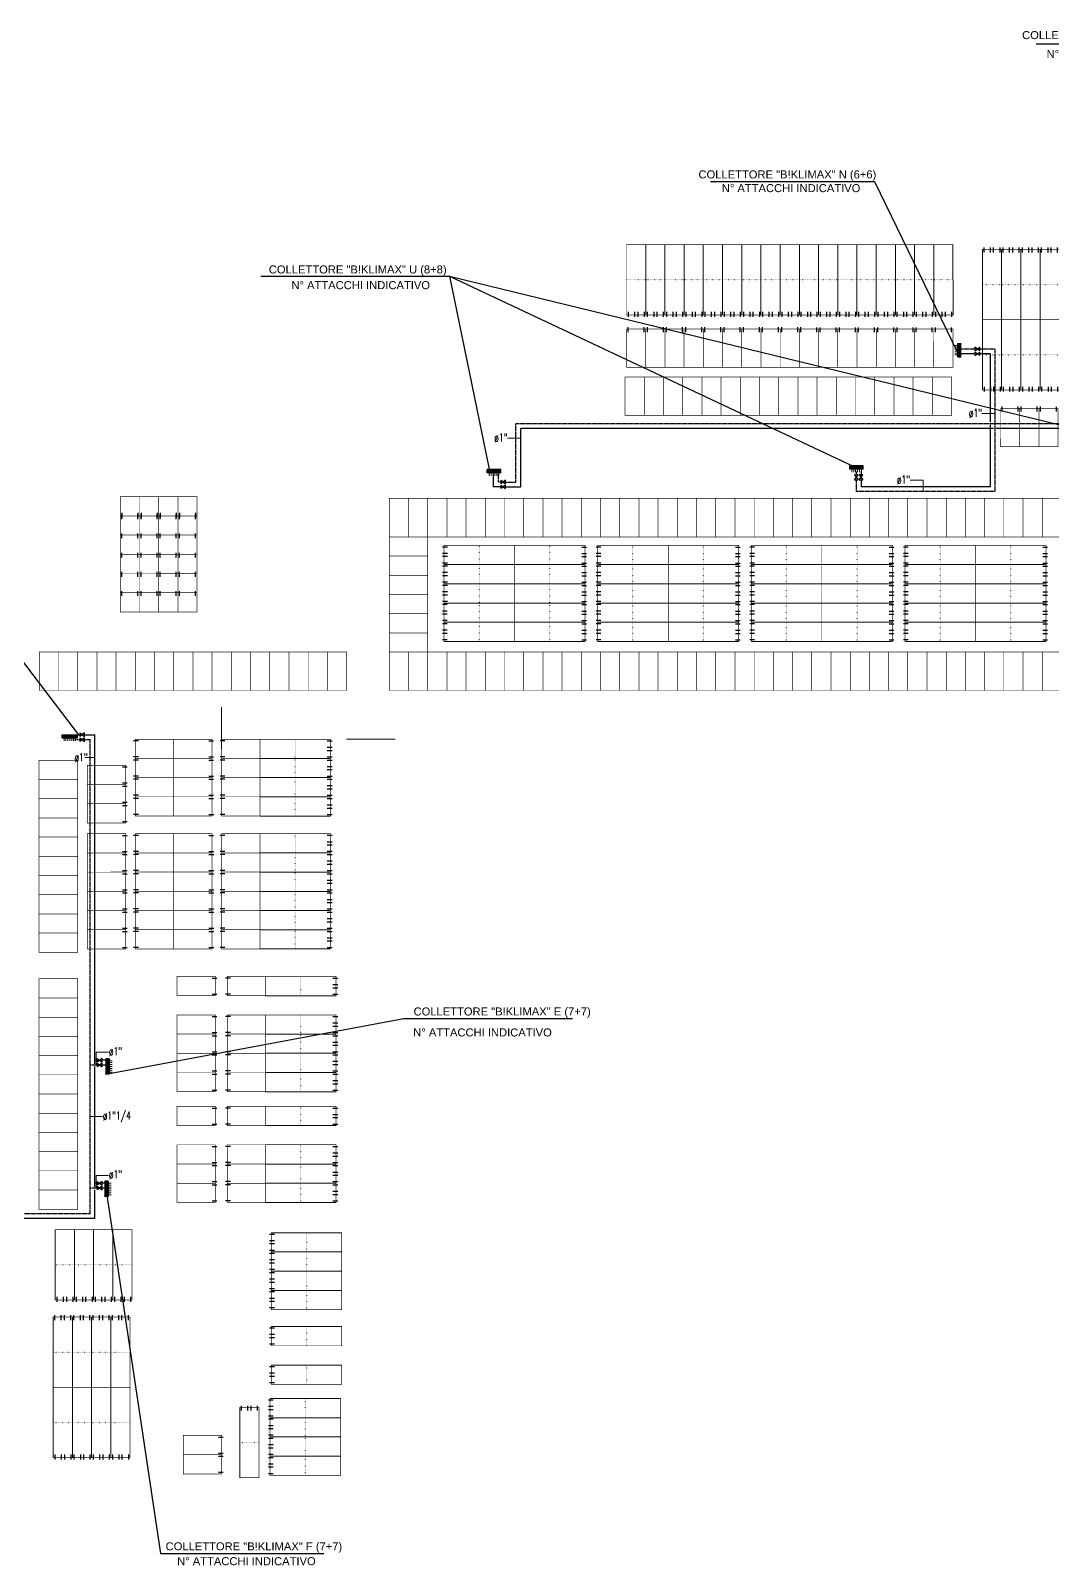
# Model space of a CAD drawing. Header units: millimetres. Extents: x 24747 to 137666, y -34589 to 43444.
# Drawn here: x 111647 to 114838, y 24247 to 29042 of the extents above; entities that cross this region are included whole.
import ezdxf

# ---------------------------------------------------------------- set-up
doc = ezdxf.new("R2010")
doc.units = ezdxf.units.MM
doc.header["$LTSCALE"] = 10
doc.linetypes.add('ACAD_ISO07W100', pattern=[3, 0, -3])
doc.linetypes.add('HIDDEN', pattern=[0.375, 0.25, -0.125])
for name, color, linetype in [('Collettori Maxi', 7, 'Continuous'), ('Idranti', 8, 'Continuous'), ('Pannelli', 7, 'Continuous'), ('TUBAZIONI', 6, 'Continuous')]:
    doc.layers.add(name, color=color, linetype=linetype)
doc.styles.add('ARIAL', font='arial.ttf')
doc.styles.add('ROMANS', font='romans')

# ---------------------------------------------------------------- blocks, each defined once
blk = doc.blocks.new('1200')
at = {"layer": 'Pannelli', "color": 4}
for p, q in [((0.05, 1.1), (0.05, 1.25)), ((0.55, 1.1), (0.55, 1.25))]:
    blk.add_line(p, q, dxfattribs=at)
at = {"layer": 'Pannelli', "linetype": 'ACAD_ISO07W100', "ltscale": 0.07}
blk.add_line((0.6, 0.6), (0, 0.6), dxfattribs=at)
at = {"layer": 'Pannelli', "color": 4, "const_width": 0.02}
blk.add_lwpolyline([(0, 1.2), (0, 0), (0.6, 0), (0.6, 1.2), (0, 1.2)], dxfattribs=at)
blk = doc.blocks.new('dddd')
at = {"layer": 'Pannelli', "color": 4, "lineweight": 0}
blk.add_line((-174.9, 50.4, 0), (45.1, 50.4, 0), dxfattribs=at)
at = {"layer": 'Pannelli', "color": 4, "linetype": 'ACAD_ISO07W100', "ltscale": 0.07}
blk.add_line((-64.9, 50.4, 0), (-64.9, -9.6, 0), dxfattribs=at)
at = {"layer": 'Pannelli', "color": 4}
for p, q in [((-164.9, 45.4, 0), (-179.9, 45.4, 0)), ((-164.9, 25.4, 0), (-179.9, 25.4, 0)), ((-164.9, 15.4, 0), (-179.9, 15.4, 0)), ((-164.9, -4.6, 0), (-179.9, -4.6, 0))]:
    blk.add_line(p, q, dxfattribs=at)
at = {"layer": 'Pannelli', "color": 4, "const_width": 2, "elevation": 0}
blk.add_lwpolyline([(-174.9, -9.6), (45.1, -9.6), (45.1, 50.4), (-174.9, 50.4), (-174.9, -9.6)], dxfattribs=at)
blk = doc.blocks.new('Coll maxi 7+7')
at = {"layer": 'Collettori Maxi'}
for color, points in [(5, [(0.48, 0), (0.48, -0.1), (0, -0.1)]), (1, [(0, 0), (0, -0.1), (0.48, 0)])]:
    blk.add_hatch(color=color, dxfattribs=at).paths.add_polyline_path(points)
for points in [[(0, 0), (0, -0.1), (0.48, 0), (0, 0)], [(0.48, 0), (0.48, -0.1), (0, -0.1), (0.48, 0)]]:
    blk.add_lwpolyline(points, dxfattribs=at)
blk = doc.blocks.new('Coll Maxi 6+6')
at = {"layer": 'Collettori Maxi'}
for color, points in [(5, [(0.42, 0), (0.42, -0.1), (0, -0.1)]), (1, [(0, 0), (0, -0.1), (0.42, 0)])]:
    blk.add_hatch(color=color, dxfattribs=at).paths.add_polyline_path(points)
for points in [[(0, 0), (0, -0.1), (0.42, 0), (0, 0)], [(0.42, 0), (0.42, -0.1), (0, -0.1), (0.42, 0)]]:
    blk.add_lwpolyline(points, dxfattribs=at)

msp = doc.modelspace()

# ---------------------------------------------------------------- linework, layer by layer
at = {"layer": 'Collettori Maxi'}
for p, q in [((115302.95899, 28999.42579, 0), (114787.68175, 28999.42579, 0)), ((113770.04631, 28570.53096, 0), (114283.0193, 28570.53096, 0)), ((114283.0193, 28570.53096, 0), (114543.07209, 28034.62621, 0)), ((112365.27051, 28274.80164, 0), (112955.26686, 28274.80164, 0)), ((112955.26686, 28274.80164, 0), (114235.935, 27671.85374, 0)), ((112955.26686, 28274.80164, 0), (113079.35909, 27672.07835, 0)), ((112955.26686, 28274.80164, 0), (115429.10424, 27672.59879, 0)), ((111451.41999, 27291.12629, 0), (111796.43639, 26841.48549, 0)), ((111881.87402, 25781.60667, 0), (112812.3061, 25955.79457, 0)), ((112812.3061, 25955.79457, 0), (113339.59061, 25955.79457, 0)), ((111883.72902, 25410.18714, 0), (112052.61112, 24284.06012, 0)), ((112052.61112, 24284.06012, 0), (112562.81214, 24284.06012, 0))]:
    msp.add_line(p, q, dxfattribs=at)
at = {"layer": 'Collettori Maxi', "color": 6, "const_width": 3.2, "elevation": 0}
for points in [[(114543.07209, 28058.62621), (114533.07209, 28058.62621)], [(114543.07209, 28052.62621), (114533.07209, 28052.62621)], [(114543.07209, 28046.62621), (114533.07209, 28046.62621)], [(114543.07209, 28040.62621), (114533.07209, 28040.62621)], [(114543.07209, 28034.62621), (114533.07209, 28034.62621)], [(114543.07209, 28028.62621), (114533.07209, 28028.62621)], [(114211.935, 27671.85374), (114211.935, 27661.85374)], [(114217.935, 27671.85374), (114217.935, 27661.85374)], [(114223.935, 27671.85374), (114223.935, 27661.85374)], [(114229.935, 27671.85374), (114229.935, 27661.85374)], [(114235.935, 27671.85374), (114235.935, 27661.85374)], [(114241.935, 27671.85374), (114241.935, 27661.85374)], [(113079.19938, 27660.69085), (113079.19938, 27650.69085)], [(113085.19938, 27660.69085), (113085.19938, 27650.69085)], [(113091.19938, 27660.69085), (113091.19938, 27650.69085)], [(113097.19938, 27660.69085), (113097.19938, 27650.69085)], [(113103.19938, 27660.69085), (113103.19938, 27650.69085)], [(113109.19938, 27660.69085), (113109.19938, 27650.69085)], [(111750.97885, 26832.11298), (111750.97885, 26822.11298)], [(111756.97885, 26832.11298), (111756.97885, 26822.11298)], [(111762.97885, 26832.11298), (111762.97885, 26822.11298)], [(111768.97885, 26832.11298), (111768.97885, 26822.11298)], [(111774.97885, 26832.11298), (111774.97885, 26822.11298)], [(111780.97885, 26832.11298), (111780.97885, 26822.11298)], [(111786.97885, 26832.11298), (111786.97885, 26822.11298)], [(111891.87402, 25823.60667), (111901.87402, 25823.60667)], [(111891.87402, 25817.60667), (111901.87402, 25817.60667)], [(111891.87402, 25811.60667), (111901.87402, 25811.60667)], [(111891.87402, 25805.60667), (111901.87402, 25805.60667)], [(111891.87402, 25799.60667), (111901.87402, 25799.60667)], [(111891.87402, 25793.60667), (111901.87402, 25793.60667)], [(111891.87402, 25787.60667), (111901.87402, 25787.60667)], [(111888.27133, 25440.86511), (111898.27133, 25440.86511)], [(111888.27133, 25434.86511), (111898.27133, 25434.86511)], [(111888.27133, 25428.86511), (111898.27133, 25428.86511)], [(111888.27133, 25422.86511), (111898.27133, 25422.86511)], [(111888.27133, 25416.86511), (111898.27133, 25416.86511)], [(111888.27133, 25410.86511), (111898.27133, 25410.86511)], [(111888.27133, 25404.86511), (111898.27133, 25404.86511)]]:
    msp.add_lwpolyline(points, dxfattribs=at)
at = {"layer": 'Idranti', "lineweight": 0}
for p, q in [((112243.30722, 26798.021, 0), (112243.30722, 26928.48384, 0)), ((112633.31445, 26828.021, 0), (112785.398, 26828.021, 0))]:
    msp.add_line(p, q, dxfattribs=at)
at = {"layer": 'Pannelli', "color": 2}
for p, q in [((111931.64997, 27535.70828, 0), (111931.64997, 27520.70828, 0)), ((111931.64998, 27515.81209, 0), (111931.64998, 27530.81209, 0)), ((111981.64997, 27535.70828, 0), (111981.64997, 27520.70828, 0)), ((111981.64998, 27515.81209, 0), (111981.64998, 27530.81209, 0)), ((111991.64997, 27535.72311, 0), (111991.64997, 27520.72311, 0)), ((111991.64998, 27515.79726, 0), (111991.64998, 27530.79726, 0)), ((112041.64997, 27535.72311, 0), (112041.64997, 27520.72311, 0)), ((112041.64998, 27515.79726, 0), (112041.64998, 27530.79726, 0)), ((112051.64997, 27535.76018, 0), (112051.64997, 27520.76018, 0)), ((112051.64998, 27515.76018, 0), (112051.64998, 27530.76018, 0)), ((112101.64997, 27535.76018, 0), (112101.64997, 27520.76018, 0)), ((112101.64998, 27515.76018, 0), (112101.64998, 27530.76018, 0)), ((112111.64997, 27535.76018, 0), (112111.64997, 27520.76018, 0)), ((112111.64998, 27515.76018, 0), (112111.64998, 27530.76018, 0)), ((112161.64997, 27535.76018, 0), (112161.64997, 27520.76018, 0)), ((112161.64998, 27515.76018, 0), (112161.64998, 27530.76018, 0)), ((111931.64998, 27455.81209, 0), (111931.64998, 27470.81209, 0)), ((111981.64998, 27455.81209, 0), (111981.64998, 27470.81209, 0)), ((111991.64998, 27455.79726, 0), (111991.64998, 27470.79726, 0)), ((112041.64998, 27455.79726, 0), (112041.64998, 27470.79726, 0)), ((112051.64998, 27455.76018, 0), (112051.64998, 27470.76018, 0)), ((112101.64998, 27455.76018, 0), (112101.64998, 27470.76018, 0)), ((112111.64998, 27455.76018, 0), (112111.64998, 27470.76018, 0)), ((112161.64998, 27455.76018, 0), (112161.64998, 27470.76018, 0)), ((111931.64998, 27395.81209, 0), (111931.64998, 27410.81209, 0)), ((111981.64998, 27395.81209, 0), (111981.64998, 27410.81209, 0)), ((111991.64998, 27395.79726, 0), (111991.64998, 27410.79726, 0)), ((112041.64998, 27395.79726, 0), (112041.64998, 27410.79726, 0)), ((112051.64998, 27395.76018, 0), (112051.64998, 27410.76018, 0)), ((112101.64998, 27395.76018, 0), (112101.64998, 27410.76018, 0)), ((112111.64998, 27395.76018, 0), (112111.64998, 27410.76018, 0)), ((112161.64998, 27395.76018, 0), (112161.64998, 27410.76018, 0)), ((111931.64998, 27335.81209, 0), (111931.64998, 27350.81209, 0)), ((111981.64998, 27335.81209, 0), (111981.64998, 27350.81209, 0)), ((111991.64998, 27335.79726, 0), (111991.64998, 27350.79726, 0)), ((112041.64998, 27335.79726, 0), (112041.64998, 27350.79726, 0)), ((112051.64998, 27335.76018, 0), (112051.64998, 27350.76018, 0)), ((112101.64998, 27335.76018, 0), (112101.64998, 27350.76018, 0)), ((112111.64998, 27335.76018, 0), (112111.64998, 27350.76018, 0)), ((112161.64998, 27335.76018, 0), (112161.64998, 27350.76018, 0)), ((111931.64998, 27275.81209, 0), (111931.64998, 27290.81209, 0)), ((111981.64998, 27275.81209, 0), (111981.64998, 27290.81209, 0)), ((111991.64998, 27275.79726, 0), (111991.64998, 27290.79726, 0)), ((112041.64998, 27275.79726, 0), (112041.64998, 27290.79726, 0)), ((112051.64998, 27275.76018, 0), (112051.64998, 27290.76018, 0)), ((112101.64998, 27275.76018, 0), (112101.64998, 27290.76018, 0)), ((112111.64998, 27275.76018, 0), (112111.64998, 27290.76018, 0)), ((112161.64998, 27275.76018, 0), (112161.64998, 27290.76018, 0))]:
    msp.add_line(p, q, dxfattribs=at)
at = {"layer": 'Pannelli', "color": 2, "const_width": 2, "elevation": 0}
for points in [[(113503.52792, 27959.68863), (113503.52792, 27839.68863), (113563.52792, 27839.68863), (113563.52792, 27959.68863)], [(113563.52792, 27959.68863), (113563.52792, 27839.68863), (113623.52792, 27839.68863), (113623.52792, 27959.68863)], [(113623.52792, 27959.68863), (113623.52792, 27839.68863), (113683.52792, 27839.68863), (113683.52792, 27959.68863)], [(113683.52792, 27959.68863), (113683.52792, 27839.68863), (113743.52792, 27839.68863), (113743.52792, 27959.68863)], [(113743.52792, 27959.68863), (113743.52792, 27839.68863), (113803.52792, 27839.68863), (113803.52792, 27959.68863)], [(113803.52792, 27959.68863), (113803.52792, 27839.68863), (113863.52792, 27839.68863), (113863.52792, 27959.68863)], [(113863.52792, 27959.68863), (113863.52792, 27839.68863), (113923.52792, 27839.68863), (113923.52792, 27959.68863)], [(113923.52792, 27959.68863), (113923.52792, 27839.68863), (113983.52792, 27839.68863), (113983.52792, 27959.68863)], [(113983.52792, 27959.68863), (113983.52792, 27839.68863), (114043.52792, 27839.68863), (114043.52792, 27959.68863)], [(114043.52792, 27959.68863), (114043.52792, 27839.68863), (114103.52792, 27839.68863), (114103.52792, 27959.68863)], [(114103.52792, 27959.68863), (114103.52792, 27839.68863), (114163.52792, 27839.68863), (114163.52792, 27959.68863)], [(114163.52792, 27959.68863), (114163.52792, 27839.68863), (114223.52792, 27839.68863), (114223.52792, 27959.68863)], [(114223.52792, 27959.68863), (114223.52792, 27839.68863), (114283.52792, 27839.68863), (114283.52792, 27959.68863)], [(114283.52792, 27959.68863), (114283.52792, 27839.68863), (114343.52792, 27839.68863), (114343.52792, 27959.68863)], [(114343.52792, 27959.68863), (114343.52792, 27839.68863), (114403.52792, 27839.68863), (114403.52792, 27959.68863)], [(114403.52792, 27959.68863), (114403.52792, 27839.68863), (114463.52792, 27839.68863), (114463.52792, 27959.68863)], [(114463.52792, 27959.68863), (114463.52792, 27839.68863), (114523.52792, 27839.68863), (114523.52792, 27959.68863)], [(112766.93652, 27580.27356), (112766.93652, 27460.27356), (112826.93652, 27460.27356), (112826.93652, 27580.27356)], [(112826.93652, 27580.27356), (112826.93652, 27460.27356), (112886.93652, 27460.27356), (112886.93652, 27580.27356)], [(112886.93652, 27580.27356), (112886.93652, 27460.27356), (112946.93652, 27460.27356), (112946.93652, 27580.27356)], [(112946.93652, 27580.27356), (112946.93652, 27460.27356), (113006.93652, 27460.27356), (113006.93652, 27580.27356)], [(113006.93652, 27580.27356), (113006.93652, 27460.27356), (113066.93652, 27460.27356), (113066.93652, 27580.27356)], [(113066.93652, 27580.27356), (113066.93652, 27460.27356), (113126.93652, 27460.27356), (113126.93652, 27580.27356)], [(113126.93652, 27580.27356), (113126.93652, 27460.27356), (113186.93652, 27460.27356), (113186.93652, 27580.27356)], [(113186.93652, 27580.27356), (113186.93652, 27460.27356), (113246.93652, 27460.27356), (113246.93652, 27580.27356)], [(113246.93652, 27580.27356), (113246.93652, 27460.27356), (113306.93652, 27460.27356), (113306.93652, 27580.27356)], [(113306.93652, 27580.27356), (113306.93652, 27460.27356), (113366.93652, 27460.27356), (113366.93652, 27580.27356)], [(113366.93652, 27580.27356), (113366.93652, 27460.27356), (113426.93652, 27460.27356), (113426.93652, 27580.27356)], [(113426.93652, 27580.27356), (113426.93652, 27460.27356), (113486.93652, 27460.27356), (113486.93652, 27580.27356)], [(113486.93652, 27580.27356), (113486.93652, 27460.27356), (113546.93652, 27460.27356), (113546.93652, 27580.27356)], [(113546.93652, 27580.27356), (113546.93652, 27460.27356), (113606.93652, 27460.27356), (113606.93652, 27580.27356)], [(113606.93652, 27580.27356), (113606.93652, 27460.27356), (113666.93652, 27460.27356), (113666.93652, 27580.27356)], [(113666.93652, 27580.27356), (113666.93652, 27460.27356), (113726.93652, 27460.27356), (113726.93652, 27580.27356)], [(113726.93652, 27580.27356), (113726.93652, 27460.27356), (113786.93652, 27460.27356), (113786.93652, 27580.27356)], [(113786.93652, 27580.27356), (113786.93652, 27460.27356), (113846.93652, 27460.27356), (113846.93652, 27580.27356)], [(113846.93652, 27580.27356), (113846.93652, 27460.27356), (113906.93652, 27460.27356), (113906.93652, 27580.27356)], [(113906.93652, 27580.27356), (113906.93652, 27460.27356), (113966.93652, 27460.27356), (113966.93652, 27580.27356)], [(113966.93652, 27580.27356), (113966.93652, 27460.27356), (114026.93652, 27460.27356), (114026.93652, 27580.27356)], [(114026.93652, 27580.27356), (114026.93652, 27460.27356), (114086.93652, 27460.27356), (114086.93652, 27580.27356)], [(114086.93652, 27580.27356), (114086.93652, 27460.27356), (114146.93652, 27460.27356), (114146.93652, 27580.27356)], [(114146.93652, 27580.27356), (114146.93652, 27460.27356), (114206.93652, 27460.27356), (114206.93652, 27580.27356)], [(114206.93652, 27580.27356), (114206.93652, 27460.27356), (114266.93652, 27460.27356), (114266.93652, 27580.27356)], [(114266.93652, 27580.27356), (114266.93652, 27460.27356), (114326.93652, 27460.27356), (114326.93652, 27580.27356)], [(114326.93652, 27580.27356), (114326.93652, 27460.27356), (114386.93652, 27460.27356), (114386.93652, 27580.27356)], [(114386.93652, 27580.27356), (114386.93652, 27460.27356), (114446.93652, 27460.27356), (114446.93652, 27580.27356)], [(114446.93652, 27580.27356), (114446.93652, 27460.27356), (114506.93652, 27460.27356), (114506.93652, 27580.27356)], [(114506.93652, 27580.27356), (114506.93652, 27460.27356), (114566.93652, 27460.27356), (114566.93652, 27580.27356)], [(114566.93652, 27580.27356), (114566.93652, 27460.27356), (114626.93652, 27460.27356), (114626.93652, 27580.27356)], [(114626.93652, 27580.27356), (114626.93652, 27460.27356), (114686.93652, 27460.27356), (114686.93652, 27580.27356)], [(114686.93652, 27580.27356), (114686.93652, 27460.27356), (114746.93652, 27460.27356), (114746.93652, 27580.27356)], [(114746.93652, 27580.27356), (114746.93652, 27460.27356), (114806.93652, 27460.27356), (114806.93652, 27580.27356)], [(114806.93652, 27580.27356), (114806.93652, 27460.27356), (114866.93652, 27460.27356), (114866.93652, 27580.27356)], [(112766.93652, 27400.27356), (112886.93652, 27400.27356), (112886.93652, 27460.27356), (112766.93652, 27460.27356)], [(112766.93652, 27340.27356), (112886.93652, 27340.27356), (112886.93652, 27400.27356), (112766.93652, 27400.27356)], [(112766.93652, 27280.27356), (112886.93652, 27280.27356), (112886.93652, 27340.27356), (112766.93652, 27340.27356)], [(112766.93652, 27220.27356), (112886.93652, 27220.27356), (112886.93652, 27280.27356), (112766.93652, 27280.27356)], [(112766.93652, 27160.27356), (112886.93652, 27160.27356), (112886.93652, 27220.27356), (112766.93652, 27220.27356)], [(112766.93652, 27100.27356), (112886.93652, 27100.27356), (112886.93652, 27160.27356), (112766.93652, 27160.27356)], [(111673.57009, 27100.27356), (111673.57009, 26980.27356), (111733.57009, 26980.27356), (111733.57009, 27100.27356)], [(111733.57009, 27100.27356), (111733.57009, 26980.27356), (111793.57009, 26980.27356), (111793.57009, 27100.27356)], [(111793.57009, 27100.27356), (111793.57009, 26980.27356), (111853.57009, 26980.27356), (111853.57009, 27100.27356)], [(111853.57009, 27100.27356), (111853.57009, 26980.27356), (111913.57009, 26980.27356), (111913.57009, 27100.27356)], [(111913.57009, 27100.27356), (111913.57009, 26980.27356), (111973.57009, 26980.27356), (111973.57009, 27100.27356)], [(111973.57009, 27100.27356), (111973.57009, 26980.27356), (112033.57009, 26980.27356), (112033.57009, 27100.27356)], [(112033.57009, 27100.27356), (112033.57009, 26980.27356), (112093.57009, 26980.27356), (112093.57009, 27100.27356)], [(112093.57009, 27100.27356), (112093.57009, 26980.27356), (112153.57009, 26980.27356), (112153.57009, 27100.27356)], [(112153.57009, 27100.27356), (112153.57009, 26980.27356), (112213.57009, 26980.27356), (112213.57009, 27100.27356)], [(112213.57009, 27100.27356), (112213.57009, 26980.27356), (112273.57009, 26980.27356), (112273.57009, 27100.27356)], [(112273.57009, 27100.27356), (112273.57009, 26980.27356), (112333.57009, 26980.27356), (112333.57009, 27100.27356)], [(112333.57009, 27100.27356), (112333.57009, 26980.27356), (112393.57009, 26980.27356), (112393.57009, 27100.27356)], [(112393.57009, 27100.27356), (112393.57009, 26980.27356), (112453.57009, 26980.27356), (112453.57009, 27100.27356)], [(112453.57009, 27100.27356), (112453.57009, 26980.27356), (112513.57009, 26980.27356), (112513.57009, 27100.27356)], [(112513.57009, 27100.27356), (112513.57009, 26980.27356), (112573.57009, 26980.27356), (112573.57009, 27100.27356)], [(112573.57009, 27100.27356), (112573.57009, 26980.27356), (112633.57009, 26980.27356), (112633.57009, 27100.27356)], [(112766.93652, 27100.27356), (112766.93652, 26980.27356), (112826.93652, 26980.27356), (112826.93652, 27100.27356)], [(112826.93652, 27100.27356), (112826.93652, 26980.27356), (112886.93652, 26980.27356), (112886.93652, 27100.27356)], [(112886.93652, 27100.27356), (112886.93652, 26980.27356), (112946.93652, 26980.27356), (112946.93652, 27100.27356)], [(112946.93652, 27100.27356), (112946.93652, 26980.27356), (113006.93652, 26980.27356), (113006.93652, 27100.27356)], [(113006.93652, 27100.27356), (113006.93652, 26980.27356), (113066.93652, 26980.27356), (113066.93652, 27100.27356)], [(113066.93652, 27100.27356), (113066.93652, 26980.27356), (113126.93652, 26980.27356), (113126.93652, 27100.27356)], [(113126.93652, 27100.27356), (113126.93652, 26980.27356), (113186.93652, 26980.27356), (113186.93652, 27100.27356)], [(113186.93652, 27100.27356), (113186.93652, 26980.27356), (113246.93652, 26980.27356), (113246.93652, 27100.27356)], [(113246.93652, 27100.27356), (113246.93652, 26980.27356), (113306.93652, 26980.27356), (113306.93652, 27100.27356)], [(113306.93652, 27100.27356), (113306.93652, 26980.27356), (113366.93652, 26980.27356), (113366.93652, 27100.27356)], [(113366.93652, 27100.27356), (113366.93652, 26980.27356), (113426.93652, 26980.27356), (113426.93652, 27100.27356)], [(113426.93652, 27100.27356), (113426.93652, 26980.27356), (113486.93652, 26980.27356), (113486.93652, 27100.27356)], [(113486.93652, 27100.27356), (113486.93652, 26980.27356), (113546.93652, 26980.27356), (113546.93652, 27100.27356)], [(113546.93652, 27100.27356), (113546.93652, 26980.27356), (113606.93652, 26980.27356), (113606.93652, 27100.27356)], [(113606.93652, 27100.27356), (113606.93652, 26980.27356), (113666.93652, 26980.27356), (113666.93652, 27100.27356)], [(113666.93652, 27100.27356), (113666.93652, 26980.27356), (113726.93652, 26980.27356), (113726.93652, 27100.27356)], [(113726.93652, 27100.27356), (113726.93652, 26980.27356), (113786.93652, 26980.27356), (113786.93652, 27100.27356)], [(113786.93652, 27100.27356), (113786.93652, 26980.27356), (113846.93652, 26980.27356), (113846.93652, 27100.27356)], [(113846.93652, 27100.27356), (113846.93652, 26980.27356), (113906.93652, 26980.27356), (113906.93652, 27100.27356)], [(113906.93652, 27100.27356), (113906.93652, 26980.27356), (113966.93652, 26980.27356), (113966.93652, 27100.27356)], [(113966.93652, 27100.27356), (113966.93652, 26980.27356), (114026.93652, 26980.27356), (114026.93652, 27100.27356)], [(114026.93652, 27100.27356), (114026.93652, 26980.27356), (114086.93652, 26980.27356), (114086.93652, 27100.27356)], [(114086.93652, 27100.27356), (114086.93652, 26980.27356), (114146.93652, 26980.27356), (114146.93652, 27100.27356)], [(114146.93652, 27100.27356), (114146.93652, 26980.27356), (114206.93652, 26980.27356), (114206.93652, 27100.27356)], [(114206.93652, 27100.27356), (114206.93652, 26980.27356), (114266.93652, 26980.27356), (114266.93652, 27100.27356)], [(114266.93652, 27100.27356), (114266.93652, 26980.27356), (114326.93652, 26980.27356), (114326.93652, 27100.27356)], [(114326.93652, 27100.27356), (114326.93652, 26980.27356), (114386.93652, 26980.27356), (114386.93652, 27100.27356)], [(114386.93652, 27100.27356), (114386.93652, 26980.27356), (114446.93652, 26980.27356), (114446.93652, 27100.27356)], [(114446.93652, 27100.27356), (114446.93652, 26980.27356), (114506.93652, 26980.27356), (114506.93652, 27100.27356)], [(114506.93652, 27100.27356), (114506.93652, 26980.27356), (114566.93652, 26980.27356), (114566.93652, 27100.27356)], [(114566.93652, 27100.27356), (114566.93652, 26980.27356), (114626.93652, 26980.27356), (114626.93652, 27100.27356)], [(114626.93652, 27100.27356), (114626.93652, 26980.27356), (114686.93652, 26980.27356), (114686.93652, 27100.27356)], [(114686.93652, 27100.27356), (114686.93652, 26980.27356), (114746.93652, 26980.27356), (114746.93652, 27100.27356)], [(114746.93652, 27100.27356), (114746.93652, 26980.27356), (114806.93652, 26980.27356), (114806.93652, 27100.27356)], [(114806.93652, 27100.27356), (114806.93652, 26980.27356), (114866.93652, 26980.27356), (114866.93652, 27100.27356)], [(111673.09906, 26702.25322), (111793.09906, 26702.25322), (111793.09906, 26762.25322), (111673.09906, 26762.25322)], [(111673.09906, 26642.25322), (111793.09906, 26642.25322), (111793.09906, 26702.25322), (111673.09906, 26702.25322)], [(111673.09906, 26582.25322), (111793.09906, 26582.25322), (111793.09906, 26642.25322), (111673.09906, 26642.25322)], [(111673.09906, 26522.25322), (111793.09906, 26522.25322), (111793.09906, 26582.25322), (111673.09906, 26582.25322)], [(111673.09906, 26462.25322), (111793.09906, 26462.25322), (111793.09906, 26522.25322), (111673.09906, 26522.25322)], [(111673.09906, 26402.25322), (111793.09906, 26402.25322), (111793.09906, 26462.25322), (111673.09906, 26462.25322)], [(111673.09906, 26342.25322), (111793.09906, 26342.25322), (111793.09906, 26402.25322), (111673.09906, 26402.25322)], [(111673.09906, 26282.25322), (111793.09906, 26282.25322), (111793.09906, 26342.25322), (111673.09906, 26342.25322)], [(111673.09906, 26222.25322), (111793.09906, 26222.25322), (111793.09906, 26282.25322), (111673.09906, 26282.25322)], [(111673.09906, 26162.25322), (111793.09906, 26162.25322), (111793.09906, 26222.25322), (111673.09906, 26222.25322)], [(111673.09906, 26019.43777), (111793.09906, 26019.43777), (111793.09906, 26079.43777), (111673.09906, 26079.43777)], [(111673.09906, 25959.43777), (111793.09906, 25959.43777), (111793.09906, 26019.43777), (111673.09906, 26019.43777)], [(111673.09906, 25899.43777), (111793.09906, 25899.43777), (111793.09906, 25959.43777), (111673.09906, 25959.43777)], [(111673.09906, 25839.43777), (111793.09906, 25839.43777), (111793.09906, 25899.43777), (111673.09906, 25899.43777)], [(111673.09906, 25779.43777), (111793.09906, 25779.43777), (111793.09906, 25839.43777), (111673.09906, 25839.43777)], [(111673.09906, 25719.43777), (111793.09906, 25719.43777), (111793.09906, 25779.43777), (111673.09906, 25779.43777)], [(111673.09906, 25659.43777), (111793.09906, 25659.43777), (111793.09906, 25719.43777), (111673.09906, 25719.43777)], [(111673.09906, 25599.43777), (111793.09906, 25599.43777), (111793.09906, 25659.43777), (111673.09906, 25659.43777)], [(111673.09906, 25539.43777), (111793.09906, 25539.43777), (111793.09906, 25599.43777), (111673.09906, 25599.43777)], [(111673.09906, 25479.43777), (111793.09906, 25479.43777), (111793.09906, 25539.43777), (111673.09906, 25539.43777)], [(111673.09906, 25419.43777), (111793.09906, 25419.43777), (111793.09906, 25479.43777), (111673.09906, 25479.43777)], [(111673.09906, 25359.43777), (111793.09906, 25359.43777), (111793.09906, 25419.43777), (111673.09906, 25419.43777)]]:
    msp.add_lwpolyline(points, close=True, dxfattribs=at)
for points in [[(111926.64997, 27525.70828), (111926.64997, 27585.70828), (111986.64997, 27585.70828), (111986.64997, 27525.70828), (111926.64997, 27525.70828)], [(111986.64997, 27525.72311), (111986.64997, 27585.72311), (112046.64997, 27585.72311), (112046.64997, 27525.72311), (111986.64997, 27525.72311)], [(112046.64997, 27525.76018), (112046.64997, 27585.76018), (112106.64997, 27585.76018), (112106.64997, 27525.76018), (112046.64997, 27525.76018)], [(112106.64997, 27525.76018), (112106.64997, 27585.76018), (112166.64997, 27585.76018), (112166.64997, 27525.76018), (112106.64997, 27525.76018)], [(111926.64998, 27525.81209), (111926.64998, 27465.81209), (111986.64998, 27465.81209), (111986.64998, 27525.81209), (111926.64998, 27525.81209)], [(111986.64998, 27525.79726), (111986.64998, 27465.79726), (112046.64998, 27465.79726), (112046.64998, 27525.79726), (111986.64998, 27525.79726)], [(112046.64998, 27525.76018), (112046.64998, 27465.76018), (112106.64998, 27465.76018), (112106.64998, 27525.76018), (112046.64998, 27525.76018)], [(112106.64998, 27525.76018), (112106.64998, 27465.76018), (112166.64998, 27465.76018), (112166.64998, 27525.76018), (112106.64998, 27525.76018)], [(111926.64998, 27465.81209), (111926.64998, 27405.81209), (111986.64998, 27405.81209), (111986.64998, 27465.81209), (111926.64998, 27465.81209)], [(111986.64998, 27465.79726), (111986.64998, 27405.79726), (112046.64998, 27405.79726), (112046.64998, 27465.79726), (111986.64998, 27465.79726)], [(112046.64998, 27465.76018), (112046.64998, 27405.76018), (112106.64998, 27405.76018), (112106.64998, 27465.76018), (112046.64998, 27465.76018)], [(112106.64998, 27465.76018), (112106.64998, 27405.76018), (112166.64998, 27405.76018), (112166.64998, 27465.76018), (112106.64998, 27465.76018)], [(111926.64998, 27405.81209), (111926.64998, 27345.81209), (111986.64998, 27345.81209), (111986.64998, 27405.81209), (111926.64998, 27405.81209)], [(111986.64998, 27405.79726), (111986.64998, 27345.79726), (112046.64998, 27345.79726), (112046.64998, 27405.79726), (111986.64998, 27405.79726)], [(112046.64998, 27405.76018), (112046.64998, 27345.76018), (112106.64998, 27345.76018), (112106.64998, 27405.76018), (112046.64998, 27405.76018)], [(112106.64998, 27405.76018), (112106.64998, 27345.76018), (112166.64998, 27345.76018), (112166.64998, 27405.76018), (112106.64998, 27405.76018)], [(111926.64998, 27345.81209), (111926.64998, 27285.81209), (111986.64998, 27285.81209), (111986.64998, 27345.81209), (111926.64998, 27345.81209)], [(111986.64998, 27345.79726), (111986.64998, 27285.79726), (112046.64998, 27285.79726), (112046.64998, 27345.79726), (111986.64998, 27345.79726)], [(112046.64998, 27345.76018), (112046.64998, 27285.76018), (112106.64998, 27285.76018), (112106.64998, 27345.76018), (112046.64998, 27345.76018)], [(112106.64998, 27345.76018), (112106.64998, 27285.76018), (112166.64998, 27285.76018), (112166.64998, 27345.76018), (112106.64998, 27345.76018)], [(111926.64998, 27285.81209), (111926.64998, 27225.81209), (111986.64998, 27225.81209), (111986.64998, 27285.81209), (111926.64998, 27285.81209)], [(111986.64998, 27285.79726), (111986.64998, 27225.79726), (112046.64998, 27225.79726), (112046.64998, 27285.79726), (111986.64998, 27285.79726)], [(112046.64998, 27285.76018), (112046.64998, 27225.76018), (112106.64998, 27225.76018), (112106.64998, 27285.76018), (112046.64998, 27285.76018)], [(112106.64998, 27285.76018), (112106.64998, 27225.76018), (112166.64998, 27225.76018), (112166.64998, 27285.76018), (112106.64998, 27285.76018)]]:
    msp.add_lwpolyline(points, dxfattribs=at)
at = {"layer": 'TUBAZIONI', "color": 7}
for p, q in [((114611.71865, 28041.42715), (114596.71865, 28052.67715)), ((114596.71865, 28041.42715), (114611.71865, 28052.67715)), ((114611.71865, 28026.42715), (114596.71865, 28037.67715)), ((114596.71865, 28026.42715), (114611.71865, 28037.67715)), ((113115.58431, 27637.15911), (113130.58431, 27625.90911)), ((113130.58431, 27637.15911), (113115.58431, 27625.90911)), ((113115.58431, 27622.15911), (113130.58431, 27610.90911)), ((113130.58431, 27622.15911), (113115.58431, 27610.90911)), ((114220.21999, 27638.68822), (114231.46999, 27653.68822)), ((114220.21999, 27653.68822), (114231.46999, 27638.68822)), ((114235.21999, 27638.68822), (114246.46999, 27653.68822)), ((114235.21999, 27653.68822), (114246.46999, 27638.68822)), ((111800.26835, 26847.66022), (111815.26835, 26836.41022)), ((111815.26835, 26847.66022), (111800.26835, 26836.41022)), ((111800.26835, 26832.66022), (111815.26835, 26821.41022)), ((111815.26835, 26832.66022), (111800.26835, 26821.41022)), ((111854.77817, 25830.73426, 0), (111869.77817, 25819.48426, 0)), ((111869.77817, 25830.73426, 0), (111854.77817, 25819.48426, 0)), ((111854.77817, 25815.73426, 0), (111869.77817, 25804.48426, 0)), ((111869.77817, 25815.73426, 0), (111854.77817, 25804.48426, 0)), ((111854.77817, 25446.32094, 0), (111869.77817, 25435.07094, 0)), ((111869.77817, 25446.32094, 0), (111854.77817, 25435.07094, 0)), ((111854.77817, 25431.32094, 0), (111869.77817, 25420.07094, 0)), ((111869.77817, 25431.32094, 0), (111854.77817, 25420.07094, 0))]:
    msp.add_line(p, q, dxfattribs=at)
at = {"layer": 'TUBAZIONI', "color": 1, "lineweight": 0}
for p, q in [((114618.48001, 27845.30341, 0), (114659.75781, 27845.30341)), ((113136.18131, 27768.67394, 0), (113177.45911, 27768.67394)), ((114393.91407, 27637.31311, 0), (114435.19187, 27637.31311)), ((114435.19187, 27601.53411), (114435.19187, 27637.31311)), ((111816.0257, 26770.48245, 0), (111847.05849, 26770.48245, 0)), ((111889.99637, 25849.75504), (111851.14883, 25849.75504)), ((111851.14883, 25849.75504), (111851.14883, 25810.10926, 0)), ((111870.90603, 25648.74545), (111832.05849, 25648.74545)), ((111889.99637, 25465.34171), (111851.14883, 25465.34171)), ((111851.14883, 25465.34171), (111851.14883, 25425.69594, 0))]:
    msp.add_line(p, q, dxfattribs=at)
at = {"layer": 'TUBAZIONI'}
for p, q in [((113093.04023, 27616.53411, 0), (113093.04023, 27661.93846, 0)), ((113130.58431, 27616.53411), (113177.45911, 27616.53411)), ((111790.28071, 26842.03522), (111800.26835, 26842.03522)), ((111815.26835, 26842.03522), (111847.05849, 26842.03522)), ((111854.77817, 25825.10926, 0), (111847.05849, 25825.10926, 0)), ((111891.44384, 25825.10926, 0), (111869.77817, 25825.10926, 0)), ((111854.77817, 25440.69594, 0), (111847.05849, 25440.69594, 0)), ((111881.79456, 25440.69594, 0), (111869.77817, 25440.69594, 0))]:
    msp.add_line(p, q, dxfattribs=at)
at = {"layer": 'TUBAZIONI', "linetype": 'HIDDEN'}
for p, q in [((113108.04023, 27631.53411), (113108.04023, 27661.93846, 0)), ((113130.58431, 27631.53411), (113162.45911, 27631.53411)), ((111790.28071, 26827.03522), (111800.26835, 26827.03522)), ((111815.26835, 26827.03522), (111832.05849, 26827.03522)), ((111854.77817, 25810.10926, 0), (111832.05849, 25810.10926)), ((111891.44384, 25810.10926, 0), (111869.77817, 25810.10926, 0)), ((111854.77817, 25425.69594, 0), (111832.05849, 25425.69594)), ((111881.79456, 25425.69594, 0), (111869.77817, 25425.69594, 0))]:
    msp.add_line(p, q, dxfattribs=at)
at = {"layer": 'TUBAZIONI', "color": 7}
for points in [[(114596.71865, 28052.67715), (114596.71865, 28041.42715)], [(114611.71865, 28041.42715), (114611.71865, 28052.67715)], [(114596.71865, 28037.67715), (114596.71865, 28026.42715)], [(114611.71865, 28026.42715), (114611.71865, 28037.67715)], [(113115.58431, 27637.15911), (113115.58431, 27625.90911)], [(113115.58431, 27622.15911), (113115.58431, 27610.90911)], [(113130.58431, 27625.90911), (113130.58431, 27637.15911)], [(113130.58431, 27610.90911), (113130.58431, 27622.15911)], [(114231.46999, 27653.68822), (114220.21999, 27653.68822)], [(114220.21999, 27638.68822), (114231.46999, 27638.68822)], [(114246.46999, 27653.68822), (114235.21999, 27653.68822)], [(114235.21999, 27638.68822), (114246.46999, 27638.68822)], [(111800.26835, 26847.66022), (111800.26835, 26836.41022)], [(111800.26835, 26832.66022), (111800.26835, 26821.41022)], [(111815.26835, 26836.41022), (111815.26835, 26847.66022)], [(111815.26835, 26821.41022), (111815.26835, 26832.66022)]]:
    msp.add_lwpolyline(points, dxfattribs=at)
at = {"layer": 'TUBAZIONI', "linetype": 'HIDDEN'}
for points in [[(114596.71865, 28047.05215), (114548.67949, 28047.05215)], [(114659.75781, 28047.05215), (114611.71865, 28047.05215)], [(114659.75781, 27601.53411), (114659.75781, 28047.05215)], [(117186.66613, 27813.88869), (113162.45911, 27813.88869)], [(113162.45911, 27631.53411), (113162.45911, 27813.88869)], [(113115.58431, 27631.53411), (113108.04023, 27631.53411)], [(114225.84499, 27638.68822), (114225.84499, 27601.53411)], [(114659.75781, 27601.53411), (114225.84499, 27601.53411)], [(111832.05849, 25345.24477), (111832.05849, 26827.03522)], [(111832.05849, 25345.24477), (109653.80782, 25345.24477)]]:
    msp.add_lwpolyline(points, dxfattribs=at)
at = {"layer": 'TUBAZIONI'}
for points in [[(114596.71865, 28032.05215), (114549.06994, 28032.05215)], [(114644.75781, 28032.05215), (114611.71865, 28032.05215)], [(114644.75781, 27818.5676), (114644.75781, 28032.05215)], [(114644.75781, 27616.53411), (114644.75781, 27810.43689)], [(113177.45911, 27616.53411), (113177.45911, 27798.88869)], [(114654.88925, 27798.88869), (113177.45911, 27798.88869)], [(115493.24986, 27798.88869), (114663.20064, 27798.88869)], [(114225.84499, 27664.6265), (114225.84499, 27653.68822)], [(114240.84499, 27664.6265), (114240.84499, 27653.68822)], [(114240.84499, 27638.68822), (114240.84499, 27616.53411)], [(113115.58431, 27616.53411), (113093.04023, 27616.53411)], [(114644.75781, 27616.53411), (114240.84499, 27616.53411)], [(111847.05849, 25813.60764), (111847.05849, 26842.03522)], [(111847.05849, 25429.45763), (111847.05849, 25805.15277)], [(111847.05849, 25330.24477), (111847.05849, 25420.3524)], [(111847.05849, 25330.24477), (110862.81477, 25330.24477)]]:
    msp.add_lwpolyline(points, dxfattribs=at)
at = {"layer": 'TUBAZIONI', "color": 7, "elevation": 0}
for points in [[(111854.77817, 25830.73426), (111854.77817, 25819.48426)], [(111854.77817, 25815.73426), (111854.77817, 25804.48426)], [(111869.77817, 25819.48426), (111869.77817, 25830.73426)], [(111869.77817, 25804.48426), (111869.77817, 25815.73426)], [(111854.77817, 25446.32094), (111854.77817, 25435.07094)], [(111854.77817, 25431.32094), (111854.77817, 25420.07094)], [(111869.77817, 25435.07094), (111869.77817, 25446.32094)], [(111869.77817, 25420.07094), (111869.77817, 25431.32094)]]:
    msp.add_lwpolyline(points, dxfattribs=at)

# ---------------------------------------------------------------- block references
at = {"layer": 'Collettori Maxi', "yscale": 99.99999989879919, "zscale": 99.99999989879919}
for name, p, xscale, rotation in [('Coll Maxi 6+6', (114543.07209, 28064.62621, 0), -99.99999989879919, 90), ('Coll Maxi 6+6', (113073.19938, 27660.69085, 0), -99.99999989879919, 180), ('Coll Maxi 6+6', (114205.935, 27671.85374, 0), -99.99999989879919, 180), ('Coll maxi 7+7', (111792.97885, 26832.11298, 0), 99.99999989879919, 180), ('Coll maxi 7+7', (111891.87402, 25781.60667, 0), -99.99999989879919, 270), ('Coll maxi 7+7', (111888.27133, 25398.86511, 0), -99.99999989879919, 270)]:
    msp.add_blockref(name, p, dxfattribs=dict(at, xscale=xscale, rotation=rotation))
at = {"layer": 'Pannelli', "lineweight": 0, "xscale": -1}
for p, rotation in [((113517.69376, 28328.06066, 0), 270.006906524251), ((113577.69376, 28328.05306, 0), 270.006906524251), ((113637.69376, 28328.04547, 0), 270.006906524251), ((113697.69376, 28328.03787, 0), 270.006906524251), ((113757.69375, 28328.03027, 0), 270.006906524251), ((113817.69375, 28328.02267, 0), 270.006906524251), ((113877.69375, 28328.02991, 0), 270.006906524251), ((113937.69375, 28328.0668, 0), 270.006906524251), ((113997.69375, 28328.0592, 0), 270.006906524251), ((114057.69374, 28328.0516, 0), 270.006906524251), ((114117.69374, 28328.05884, 0), 270.006906524251), ((114177.69374, 28328.05124, 0), 270.006906524251), ((114237.69374, 28328.04364, 0), 270.006906524251), ((114297.69374, 28328.05087, 0), 270.006906524251), ((114357.69374, 28328.04328, 0), 270.006906524251), ((114417.69374, 28328.05051, 0), 270.006906524251), ((114477.69373, 28328.02025, 0), 270.006906524251), ((114670.39632, 28184.11084, 0), 90), ((114730.39632, 28184.09321, 0), 90), ((114790.39632, 28184.09348, 0), 90), ((114850.39632, 28184.11084, 0), 90), ((113113.25919, 27423.87488, 0), 180), ((113593.25917, 27423.99352, 0), 180), ((114073.25917, 27423.99352, 0), 180), ((114553.25917, 27423.99352, 0), 180), ((113113.25987, 27363.87109, 0), 180), ((113593.25984, 27363.98973, 0), 180), ((114073.25984, 27363.98973, 0), 180), ((114553.25984, 27363.98973, 0), 180), ((113113.26212, 27303.86729, 0), 180), ((113593.26209, 27303.98593, 0), 180), ((114073.26209, 27303.98593, 0), 180), ((114553.26209, 27303.98593, 0), 180), ((113113.24729, 27243.86729, 0), 180), ((113593.24726, 27243.98593, 0), 180), ((114073.24726, 27243.98593, 0), 180), ((114553.24726, 27243.98593, 0), 180), ((113113.23246, 27183.86729, 0), 180), ((113593.23243, 27183.98593, 0), 180), ((114073.23243, 27183.98593, 0), 180), ((114553.23243, 27183.98593, 0), 180), ((111767.30689, 24848.13134, 0), 90), ((111827.30689, 24848.11651, 0), 90), ((111887.30689, 24848.10168, 0), 90), ((111947.30688, 24848.08685, 0), 90), ((112350.54994, 24565.44046), 90)]:
    msp.add_blockref('dddd', p, dxfattribs=dict(at, rotation=rotation))
at = {"layer": 'Pannelli'}
for p, xscale, yscale, zscale, rotation in [((113508.14577, 27990.21794, 0), 99.99999989879919, 99.99999989879919, 99.99999989879919, 359.9711047348694), ((113568.14576, 27990.18768, 0), 99.99999989879919, 99.99999989879919, 99.99999989879919, 359.9711047348694), ((113628.14575, 27990.15715, 0), 99.99999989879919, 99.99999989879919, 99.99999989879919, 359.9711047348694), ((113688.14575, 27990.14202, 0), 99.99999989879919, 99.99999989879919, 99.99999989879919, 359.9711047348694), ((113748.14574, 27990.11176, 0), 99.99999989879919, 99.99999989879919, 99.99999989879919, 359.9711047348694), ((113808.14573, 27990.06665, 0), 99.99999989879919, 99.99999989879919, 99.99999989879919, 359.9711047348694), ((113868.14572, 27990.03639, 0), 99.99999989879919, 99.99999989879919, 99.99999989879919, 359.9711047348694), ((113928.14571, 27990.00586, 0), 99.99999989879919, 99.99999989879919, 99.99999989879919, 359.9711047348694), ((113988.14571, 27989.99073, 0), 99.99999989879919, 99.99999989879919, 99.99999989879919, 359.9711047348694), ((114048.1457, 27989.96048, 0), 99.99999989879919, 99.99999989879919, 99.99999989879919, 359.9711047348694), ((114108.14569, 27989.91411, 0), 99.99999989879919, 99.99999989879919, 99.99999989879919, 359.9711047348694), ((114168.14568, 27989.88385, 0), 99.99999989879919, 99.99999989879919, 99.99999989879919, 359.9711047348694), ((114228.14567, 27989.85332, 0), 99.99999989879919, 99.99999989879919, 99.99999989879919, 359.9711047348694), ((114288.14567, 27989.83819, 0), 99.99999989879919, 99.99999989879919, 99.99999989879919, 359.9711047348694), ((114348.14566, 27989.80793, 0), 99.99999989879919, 99.99999989879919, 99.99999989879919, 359.9711047348694), ((114408.14565, 27989.76156, 0), 99.99999989879919, 99.99999989879919, 99.99999989879919, 359.9711047348694), ((114468.14564, 27989.7313, 0), 99.99999989879919, 99.99999989879919, 99.99999989879919, 359.9711047348694), ((114676.44626, 27742.13984), 99.99999989879919, 99.99999989879919, 99.99999989879919, 359.9711047348694), ((114736.44626, 27742.10931), 99.99999989879919, 99.99999989879919, 99.99999989879919, 359.9711047348694), ((114796.44625, 27742.09418), 99.99999989879919, 99.99999989879919, 99.99999989879919, 359.9711047348694), ((112093.30723, 26767.99134, 0), 99.99999989879919, 99.99999989879919, 99.99999989879919, 90.00000000000001), ((112093.32206, 26767.99134, 0), -99.99999989879919, 99.99999989879919, 99.99999989879919, 270.0141615204003), ((112363.30722, 26768.021, 0), 99.99999989879919, 99.99999989879919, 99.99999989879919, 90.00000000000001), ((112093.29981, 26707.99134, 0), 99.99999989879919, 99.99999989879919, 99.99999989879919, 90.00000000000001), ((112093.3443, 26707.99134, 0), -99.99999989879919, 99.99999989879919, 99.99999989879919, 270.0141615204003), ((112363.29981, 26708.021, 0), 99.99999989879919, 99.99999989879919, 99.99999989879919, 90.00000000000001), ((111823.3443, 26686.31773, 0), -99.99999989879919, 99.99999989879919, 99.99999989879919, 270.0141615204003), ((112093.30723, 26647.99134, 0), 99.99999989879919, 99.99999989879919, 99.99999989879919, 90.00000000000001), ((112093.35172, 26647.99134, 0), -99.99999989879919, 99.99999989879919, 99.99999989879919, 270.0141615204003), ((112363.30722, 26648.021, 0), 99.99999989879919, 99.99999989879919, 99.99999989879919, 90.00000000000001), ((111823.35172, 26626.31773, 0), -99.99999989879919, 99.99999989879919, 99.99999989879919, 270.0141615204003), ((111823.36655, 26566.31773, 0), -99.99999989879919, 99.99999989879919, 99.99999989879919, 270.0141615204003), ((112093.30723, 26587.99134, 0), 99.99999989879919, 99.99999989879919, 99.99999989879919, 90.00000000000001), ((112093.36655, 26587.99135, 0), -99.99999989879919, 99.99999989879919, 99.99999989879919, 270.0141615204003), ((112363.30722, 26588.021, 0), 99.99999989879919, 99.99999989879919, 99.99999989879919, 90.00000000000001), ((111823.37396, 26472.64936, 0), -99.99999989879919, 99.99999989879919, 99.99999989879919, 270.0141615204003), ((112093.31464, 26472.67901, 0), 99.99999989879919, 99.99999989879919, 99.99999989879919, 90.00000000000001), ((112093.37396, 26472.67902, 0), -99.99999989879919, 99.99999989879919, 99.99999989879919, 270.0141615204003), ((112363.31464, 26472.70867, 0), 99.99999989879919, 99.99999989879919, 99.99999989879919, 90.00000000000001), ((111823.39621, 26412.64936, 0), -99.99999989879919, 99.99999989879919, 99.99999989879919, 270.0141615204003), ((112093.30723, 26412.67901, 0), 99.99999989879919, 99.99999989879919, 99.99999989879919, 90.00000000000001), ((112093.39621, 26412.67902, 0), -99.99999989879919, 99.99999989879919, 99.99999989879919, 270.0141615204003), ((112363.30722, 26412.70867, 0), 99.99999989879919, 99.99999989879919, 99.99999989879919, 90.00000000000001), ((111823.40362, 26352.64936, 0), -99.99999989879919, 99.99999989879919, 99.99999989879919, 270.0141615204003), ((112093.31464, 26352.67901, 0), 99.99999989879919, 99.99999989879919, 99.99999989879919, 90.00000000000001), ((112093.40362, 26352.67902, 0), -99.99999989879919, 99.99999989879919, 99.99999989879919, 270.0141615204003), ((112363.31464, 26352.70867, 0), 99.99999989879919, 99.99999989879919, 99.99999989879919, 90.00000000000001), ((111823.41845, 26292.64936, 0), -99.99999989879919, 99.99999989879919, 99.99999989879919, 270.0141615204003), ((112093.31464, 26292.67901, 0), 99.99999989879919, 99.99999989879919, 99.99999989879919, 90.00000000000001), ((112093.41845, 26292.67902, 0), -99.99999989879919, 99.99999989879919, 99.99999989879919, 270.0141615204003), ((112363.31464, 26292.70867, 0), 99.99999989879919, 99.99999989879919, 99.99999989879919, 90.00000000000001), ((111823.42587, 26232.64936, 0), -99.99999989879919, 99.99999989879919, 99.99999989879919, 270.0141615204003), ((112093.32206, 26232.67901, 0), 99.99999989879919, 99.99999989879919, 99.99999989879919, 90.00000000000001), ((112093.42586, 26232.67902, 0), -99.99999989879919, 99.99999989879919, 99.99999989879919, 270.0141615204003), ((112363.32205, 26232.70867, 0), 99.99999989879919, 99.99999989879919, 99.99999989879919, 90.00000000000001), ((111823.44811, 26172.64937, 0), -99.99999989879919, 99.99999989879919, 99.99999989879919, 270.0141615204003), ((112093.31464, 26172.67901, 0), 99.99999989879919, 99.99999989879919, 99.99999989879919, 90.00000000000001), ((112093.44811, 26172.67903, 0), -99.99999989879919, 99.99999989879919, 99.99999989879919, 270.0141615204003), ((112363.31464, 26172.70867, 0), 99.99999989879919, 99.99999989879919, 99.99999989879919, 90.00000000000001), ((112103.43744, 26026.69825, 0), -99.99999989879919, 99.99999989879919, 99.99999989879919, 270), ((112380.81422, 26026.69825, 0), 99.99999989879919, 99.99999989879919, 99.99999989879919, 90.00000000000001), ((112103.44383, 25906.69825, 0), -99.99999989879919, 99.99999989879919, 99.99999989879919, 270), ((112380.8206, 25906.69825, 0), 99.99999989879919, 99.99999989879919, 99.99999989879919, 90.00000000000001), ((112103.43641, 25846.69825, 0), -99.99999989879919, 99.99999989879919, 99.99999989879919, 270), ((112380.82801, 25846.69825, 0), 99.99999989879919, 99.99999989879919, 99.99999989879919, 90.00000000000001), ((112103.44383, 25786.69825, 0), -99.99999989879919, 99.99999989879919, 99.99999989879919, 270), ((112380.8206, 25786.69825, 0), 99.99999989879919, 99.99999989879919, 99.99999989879919, 90.00000000000001), ((112103.43641, 25726.69825, 0), -99.99999989879919, 99.99999989879919, 99.99999989879919, 270), ((112380.8206, 25726.69825, 0), 99.99999989879919, 99.99999989879919, 99.99999989879919, 90.00000000000001), ((112103.43696, 25620.69825, 0), -99.99999989879919, 99.99999989879919, 99.99999989879919, 270), ((112380.81373, 25620.69825, 0), 99.99999989879919, 99.99999989879919, 99.99999989879919, 90.00000000000001), ((112103.44334, 25500.69825, 0), -99.99999989879919, 99.99999989879919, 99.99999989879919, 270), ((112380.82011, 25500.69825, 0), 99.99999989879919, 99.99999989879919, 99.99999989879919, 90.00000000000001), ((112103.43593, 25440.69825, 0), -99.99999989879919, 99.99999989879919, 99.99999989879919, 270), ((112380.82753, 25440.69825, 0), 99.99999989879919, 99.99999989879919, 99.99999989879919, 90.00000000000001), ((112103.44334, 25380.69825, 0), -99.99999989879919, 99.99999989879919, 99.99999989879919, 270), ((112380.82011, 25380.69825, 0), 99.99999989879919, 99.99999989879919, 99.99999989879919, 90.00000000000001), ((112123.15827, 24592.54375, 0), -100.0063257411093, 100.0063257411093, 100.0063257411093, 270), ((112123.16301, 24532.53996, 0), -100.0063257411093, 100.0063257411093, 100.0063257411093, 270)]:
    msp.add_blockref('1200', p, dxfattribs=dict(at, xscale=xscale, yscale=yscale, zscale=zscale, rotation=rotation))
at = {"layer": 'Pannelli', "lineweight": 0}
for p, rotation in [((114670.39632, 28093.93373, 0), 89.99999999999999), ((114730.39632, 28093.95136, 0), 89.99999999999999), ((114790.39632, 28093.95109, 0), 89.99999999999999), ((114850.39632, 28093.93373, 0), 89.99999999999999), ((113203.4363, 27423.87488, 0), 180), ((113683.43627, 27423.99352, 0), 180), ((114163.43627, 27423.99352, 0), 180), ((114643.43627, 27423.99352, 0), 180), ((113203.43563, 27363.87109, 0), 180), ((113683.4356, 27363.98973, 0), 180), ((114163.4356, 27363.98973, 0), 180), ((114643.4356, 27363.98973, 0), 180), ((113203.43338, 27303.86729, 0), 180), ((113683.43335, 27303.98593, 0), 180), ((114163.43335, 27303.98593, 0), 180), ((114643.43335, 27303.98593, 0), 180), ((113203.44821, 27243.86729, 0), 180), ((113683.44818, 27243.98593, 0), 180), ((114163.44818, 27243.98593, 0), 180), ((114643.44818, 27243.98593, 0), 180), ((113203.43338, 27183.86729, 0), 180), ((113683.43335, 27183.98593, 0), 180), ((114163.43335, 27183.98593, 0), 180), ((114643.43335, 27183.98593, 0), 180), ((112408.38836, 26818.45191), 180), ((112408.38836, 26758.45191), 180), ((112408.38836, 26698.45191), 180), ((112408.38836, 26638.45192), 180), ((112408.38836, 26523.13958), 180), ((112408.38836, 26463.13959), 180), ((112408.38836, 26403.13959), 180), ((112408.38836, 26343.13959), 180), ((112408.38836, 26283.13959), 180), ((112408.38836, 26223.13959), 180), ((112425.88794, 26077.12918), 180), ((112425.89432, 25957.12918), 180), ((112425.90174, 25897.12918), 180), ((112425.89432, 25837.12918), 180), ((112425.89432, 25777.12918), 180), ((112425.89432, 25671.12918), 180), ((112425.90174, 25551.12918), 180), ((112425.89432, 25491.12918), 180), ((112425.89432, 25431.12918), 180), ((111773.78147, 25250.4491), 89.99999999999999), ((111833.78147, 25250.4491), 89.99999999999999), ((111893.78147, 25250.44883), 89.99999999999999), ((111953.78147, 25250.46396), 89.99999999999999), ((111767.30688, 24757.89488, 0), 89.99999999999999), ((111827.30688, 24757.89488, 0), 89.99999999999999), ((111887.30688, 24757.89461, 0), 89.99999999999999), ((111947.30688, 24757.90974, 0), 89.99999999999999)]:
    msp.add_blockref('dddd', p, dxfattribs=dict(at, rotation=rotation))
for p in [(112573.04864, 25235.49954), (112573.04864, 25175.49954), (112573.06347, 25115.49954), (112573.0783, 25055.49954), (112573.0338, 24942.24974, 0), (112573.0338, 24821.8046, 0), (112569.5565, 24717.66536, 0), (112569.57134, 24657.65053, 0), (112569.58617, 24597.65053, 0), (112569.601, 24537.65053, 0)]:
    msp.add_blockref('dddd', p, dxfattribs=at)

# ---------------------------------------------------------------- texts
at = {"layer": 'Collettori Maxi', "style": 'ARIAL'}
for s, p in [('COLLETTORE "B!KLIMAX" O (6+6)', (114744.01257, 29015.46854, 0)), ('N° ATTACCHI INDICATIVO', (114820.48827, 28956.20875, 0)), ('COLLETTORE "B!KLIMAX" N (6+6)', (113732.9576, 28580.28073, 0)), ('N° ATTACCHI INDICATIVO', (113805.76372, 28537.3947, 0)), ('COLLETTORE "B!KLIMAX" U (8+8)', (112390.62691, 28283.31919, 0)), ('N° ATTACCHI INDICATIVO', (112461.26227, 28234.21155, 0)), ('COLLETTORE "B!KLIMAX" E (7+7)', (112842.82438, 25964.85644, 0)), ('N° ATTACCHI INDICATIVO', (112841.74774, 25899.32799, 0))]:
    msp.add_text(s, height=25, dxfattribs=at).set_placement(p)
at = {"layer": 'Pannelli', "style": 'ARIAL'}
for s, p in [('COLLETTORE "B!KLIMAX" F (7+7)', (112068.27043, 24293.74273, 0)), ('N° ATTACCHI INDICATIVO', (112104.13675, 24247.27237, 0))]:
    msp.add_text(s, height=25, dxfattribs=at).set_placement(p)
at = {"layer": 'TUBAZIONI', "color": 3, "style": 'ROMANS', "width": 0.7}
for s, p in [('ø1"', (114577.6032, 27835.01337, 0)), ('ø1"', (113095.3045, 27758.3839, 0)), ('ø1"', (114353.03726, 27627.02307, 0)), ('ø1"', (111783.38151, 26759.0144, 0)), ('ø1"', (111890.94043, 25840.49425, 0)), ('ø1"1/4', (111871.8501, 25639.48467, 0)), ('ø1"', (111890.94043, 25456.08093, 0))]:
    msp.add_text(s, height=25, dxfattribs=at).set_placement(p)

doc.saveas('drawing.dxf')
